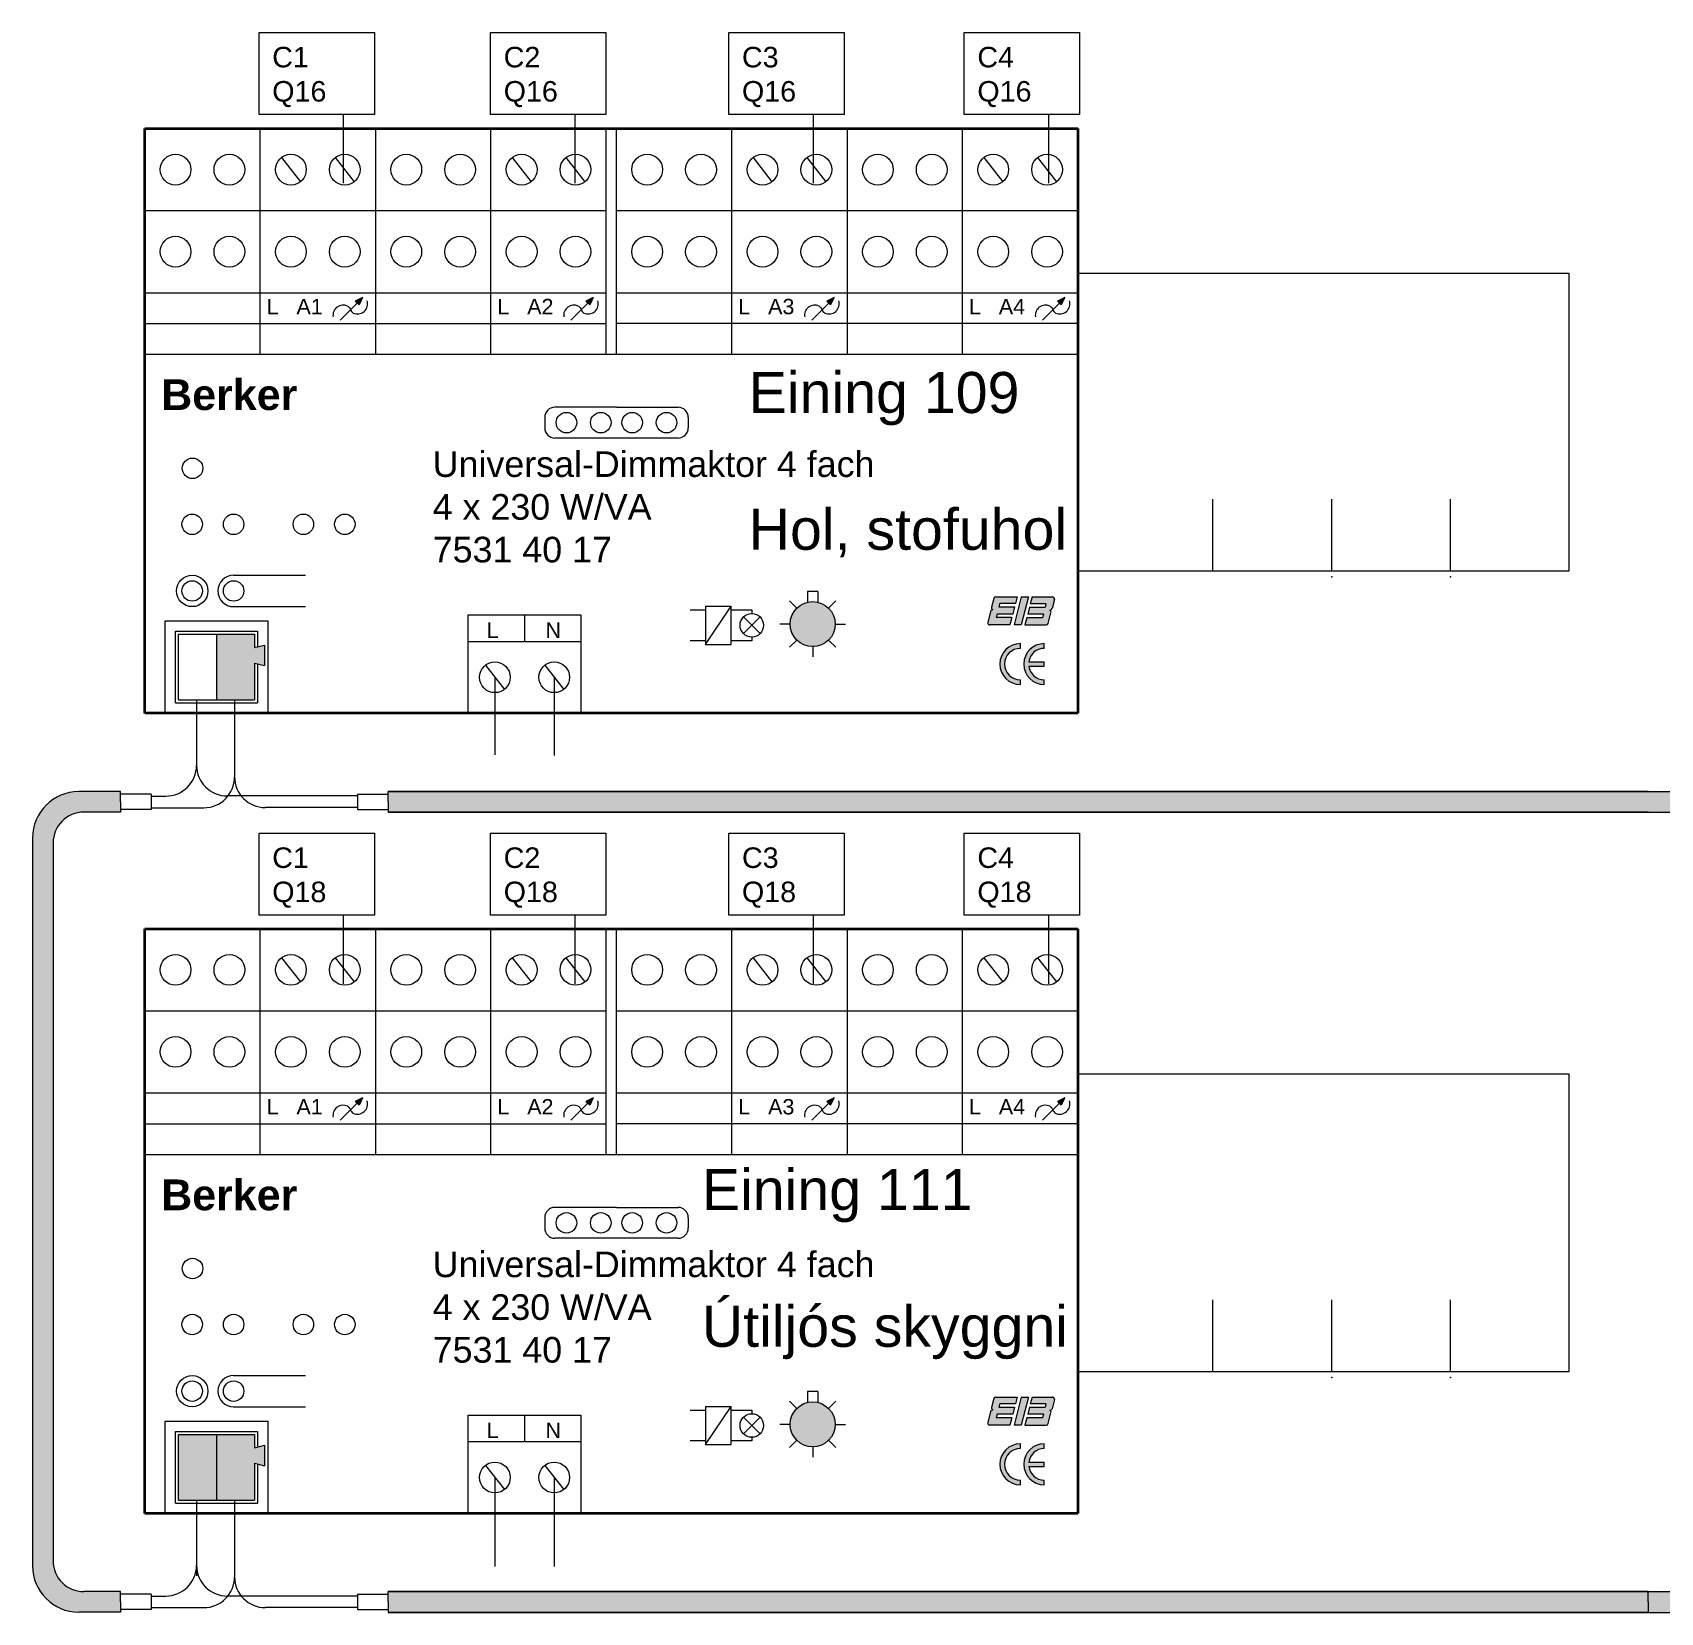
# Model space of a CAD drawing. Header units: millimetres. Extents: x -242231 to 419123, y -2399 to 525285.
# Drawn here: x -50619 to -47420, y 168889 to 171994 of the extents above; entities that cross this region are included whole.
import ezdxf

# ---------------------------------------------------------------- set-up
doc = ezdxf.new("R2010")
doc.units = ezdxf.units.MM
for name, color, linetype, lineweight in [('R-635 Töfluteikning', 7, 'Continuous', 15), ('R-635 Töfluteikning dinskinna', 32, 'Continuous', 15), ('R-635 Töfluteikning þunt', 251, 'Continuous', 20), ('R-635 Töfluteikning þykkt', 7, 'Continuous', 35), ('Texti', 3, 'Continuous', 20)]:
    doc.layers.add(name, color=color, linetype=linetype, lineweight=lineweight)
doc.styles.get("Standard").update_dxf_attribs({"font": 'arial.ttf'})

msp = doc.modelspace()

# ---------------------------------------------------------------- hatches: boundary and pattern name
at = {"layer": 'R-635 Töfluteikning'}
h = msp.add_hatch(color=256, dxfattribs=at)
h.dxf.hatch_style = 1
h.paths.add_polyline_path([(-49970.659, 171472.81), (-49985.086, 171465.732), (-49977.738, 171458.384)])
h = msp.add_hatch(color=256, dxfattribs=at)
h.dxf.hatch_style = 1
h.paths.add_polyline_path([(-49517.15, 171472.81), (-49531.576, 171465.732), (-49524.228, 171458.384)])
h = msp.add_hatch(color=256, dxfattribs=at)
h.dxf.hatch_style = 1
h.paths.add_polyline_path([(-49043.638, 171472.81), (-49058.064, 171465.732), (-49050.716, 171458.384)])
h = msp.add_hatch(color=256, dxfattribs=at)
h.dxf.hatch_style = 1
h.paths.add_polyline_path([(-48590.128, 171472.81), (-48604.555, 171465.732), (-48597.207, 171458.384)])
h = msp.add_hatch(color=256, dxfattribs=at)
h.dxf.hatch_style = 1
h.paths.add_polyline_path([(-49041.726, 170831.137, 1), (-49130.185, 170831.137, 1)])
h = msp.add_hatch(color=5, dxfattribs=at)
h.dxf.hatch_style = 1
h.paths.add_polyline_path([(-48726.05, 170884.741, 0.34332994), (-48729.958, 170881.699), (-48734.386, 170864.204, 0.40171035), (-48731.634, 170859.353, 0.38359925), (-48736.504, 170855.838), (-48741.91, 170834.48, 0.4888375), (-48738.002, 170829.459), (-48698.23, 170829.459), (-48694.57, 170843.917), (-48725.274, 170843.917), (-48723.407, 170850.993), (-48692.779, 170850.993), (-48689.247, 170864.947), (-48719.725, 170864.947), (-48718.018, 170871.417), (-48687.609, 170871.417), (-48684.237, 170884.741)])
h.paths.add_polyline_path([(-48689.884, 170829.459), (-48675.954, 170829.459), (-48661.961, 170884.741), (-48675.891, 170884.741)])
h.paths.add_polyline_path([(-48654.712, 170884.741), (-48658.131, 170871.232), (-48627.427, 170871.232), (-48629.065, 170864.762), (-48659.543, 170864.762), (-48663.225, 170850.808), (-48632.521, 170850.808), (-48634.388, 170843.732), (-48665.092, 170843.732), (-48668.705, 170829.459), (-48626.808, 170829.459, 0.34332994), (-48622.9, 170832.501), (-48617.559, 170853.601, 0.35094923), (-48619.646, 170858.187), (-48619.426, 170858.621, 0.34332994), (-48615.518, 170861.663), (-48610.947, 170879.721, 0.4888375), (-48614.855, 170884.741)])
h = msp.add_hatch(color=1, dxfattribs=at)
h.dxf.hatch_style = 1
h.paths.add_polyline_path([(-50257.705, 170682.332), (-50183.128, 170682.332), (-50183.128, 170754.604), (-50163.632, 170749.758), (-50163.632, 170790.07), (-50183.128, 170785.224), (-50183.128, 170811.331), (-50257.705, 170811.331)])
h = msp.add_hatch(color=256, dxfattribs=at)
h.dxf.hatch_style = 1
h.paths.add_polyline_path([(-48677.744, 170712.275), (-48677.744, 170721.692, -1), (-48677.744, 170783.481), (-48677.744, 170792.899, 1)])
h.paths.add_polyline_path([(-48630.77, 170783.481), (-48630.77, 170792.899, 1), (-48630.77, 170712.275), (-48630.77, 170721.692, -0.37450812), (-48661.373, 170748.354), (-48630.77, 170748.354), (-48630.77, 170756.82), (-48661.373, 170756.82, -0.37450812)])
h = msp.add_hatch(color=3, dxfattribs=at)
h.dxf.hatch_style = 1
h.paths.add_polyline_path([(-50518.637, 168929.703), (-50446.781, 168929.703), (-50446.781, 168909.547), (-50446.781, 168889.391), (-50528.715, 168889.391, -0.41421356), (-50619.417, 168980.093), (-50619.417, 170411.168, -0.41421356), (-50528.715, 170501.869), (-50446.781, 170501.869), (-50446.781, 170481.713), (-50446.781, 170461.557), (-50518.637, 170461.557, 0.41421356), (-50579.105, 170401.09), (-50579.105, 168990.171, 0.41421356)])
h = msp.add_hatch(color=3, dxfattribs=at)
h.dxf.hatch_style = 1
h.paths.add_polyline_path([(-46446.914, 170461.244), (-46446.914, 170481.4), (-46446.128, 170501.556), (-49920.218, 170501.556), (-49920.218, 170481.4), (-49920.218, 170461.244)])
h = msp.add_hatch(color=256, dxfattribs=at)
h.dxf.hatch_style = 1
h.paths.add_polyline_path([(-49970.659, 169900.081), (-49985.086, 169893.002), (-49977.738, 169885.654)])
h = msp.add_hatch(color=256, dxfattribs=at)
h.dxf.hatch_style = 1
h.paths.add_polyline_path([(-49517.15, 169900.081), (-49531.576, 169893.002), (-49524.228, 169885.654)])
h = msp.add_hatch(color=256, dxfattribs=at)
h.dxf.hatch_style = 1
h.paths.add_polyline_path([(-49043.638, 169900.081), (-49058.064, 169893.002), (-49050.716, 169885.654)])
h = msp.add_hatch(color=256, dxfattribs=at)
h.dxf.hatch_style = 1
h.paths.add_polyline_path([(-48590.128, 169900.081), (-48604.555, 169893.002), (-48597.207, 169885.654)])
h = msp.add_hatch(color=5, dxfattribs=at)
h.dxf.hatch_style = 1
h.paths.add_polyline_path([(-48726.05, 169312.012, 0.34332994), (-48729.958, 169308.97), (-48734.386, 169291.474, 0.40171035), (-48731.634, 169286.623, 0.38359925), (-48736.504, 169283.108), (-48741.91, 169261.75, 0.4888375), (-48738.002, 169256.729), (-48698.23, 169256.729), (-48694.57, 169271.188), (-48725.274, 169271.188), (-48723.407, 169278.264), (-48692.779, 169278.264), (-48689.247, 169292.218), (-48719.725, 169292.218), (-48718.018, 169298.687), (-48687.609, 169298.687), (-48684.237, 169312.012)])
h.paths.add_polyline_path([(-48689.884, 169256.729), (-48675.954, 169256.729), (-48661.961, 169312.012), (-48675.891, 169312.012)])
h.paths.add_polyline_path([(-48654.712, 169312.012), (-48658.131, 169298.502), (-48627.427, 169298.502), (-48629.065, 169292.033), (-48659.543, 169292.033), (-48663.225, 169278.079), (-48632.521, 169278.079), (-48634.388, 169271.002), (-48665.092, 169271.002), (-48668.705, 169256.729), (-48626.808, 169256.729, 0.34332994), (-48622.9, 169259.771), (-48617.559, 169280.871, 0.35094923), (-48619.646, 169285.457), (-48619.426, 169285.892, 0.34332994), (-48615.518, 169288.934), (-48610.947, 169306.991, 0.4888375), (-48614.855, 169312.012)])
h = msp.add_hatch(color=256, dxfattribs=at)
h.dxf.hatch_style = 1
h.paths.add_polyline_path([(-49041.726, 169258.407, 1), (-49130.185, 169258.407, 1)])
h = msp.add_hatch(color=3, dxfattribs=at)
h.dxf.hatch_style = 1
h.paths.add_polyline_path([(-50332.282, 169109.603), (-50257.705, 169109.603), (-50257.705, 169238.601), (-50332.282, 169238.601)])
h = msp.add_hatch(color=1, dxfattribs=at)
h.dxf.hatch_style = 1
h.paths.add_polyline_path([(-50183.128, 169181.874), (-50163.632, 169177.028), (-50163.632, 169217.34), (-50183.128, 169212.495), (-50183.128, 169238.601), (-50257.705, 169238.601), (-50257.705, 169109.603), (-50183.128, 169109.603)])
h = msp.add_hatch(color=256, dxfattribs=at)
h.dxf.hatch_style = 1
h.paths.add_polyline_path([(-48677.744, 169139.545), (-48677.744, 169148.963, -1), (-48677.744, 169210.752), (-48677.744, 169220.169, 1)])
h.paths.add_polyline_path([(-48630.77, 169210.752), (-48630.77, 169220.169, 1), (-48630.77, 169139.545), (-48630.77, 169148.963, -0.37450812), (-48661.373, 169175.624), (-48630.77, 169175.624), (-48630.77, 169184.09), (-48661.373, 169184.09, -0.37450812)])
h = msp.add_hatch(color=3, dxfattribs=at)
h.dxf.hatch_style = 1
h.paths.add_polyline_path([(-46446.914, 168888.726), (-46446.914, 168908.882), (-46446.128, 168929.038), (-49920.218, 168929.038), (-49920.218, 168908.882), (-49920.218, 168888.726)])

# ---------------------------------------------------------------- linework, layer by layer
for p, q in [((-50174.266, 171832.546), (-50174.266, 171993.794)), ((-50174.266, 171993.794), (-49947.511, 171993.794)), ((-49947.511, 171993.794), (-49947.511, 171832.546)), ((-49719.283, 171832.546), (-49719.283, 171993.794)), ((-49719.283, 171993.794), (-49492.528, 171993.794)), ((-49492.528, 171993.794), (-49492.528, 171832.546)), ((-49250.918, 171832.546), (-49250.918, 171993.794)), ((-49250.918, 171993.794), (-49024.163, 171993.794)), ((-49024.163, 171993.794), (-49024.163, 171832.546)), ((-48788.229, 171832.546), (-48788.229, 171993.794)), ((-48788.229, 171993.794), (-48561.474, 171993.794)), ((-48561.474, 171993.794), (-48561.474, 171832.546)), ((-49947.511, 171832.546), (-50174.266, 171832.546)), ((-50172.042, 171361.589), (-50172.042, 171805.021)), ((-50007.979, 171697.51), (-50007.979, 171832.546)), ((-49945.288, 171805.021), (-49945.288, 171361.589)), ((-49492.528, 171832.546), (-49719.283, 171832.546)), ((-49718.533, 171361.589), (-49718.533, 171805.021)), ((-49552.996, 171697.51), (-49552.996, 171832.546)), ((-49491.778, 171361.589), (-49491.778, 171805.021)), ((-49471.776, 171361.589), (-49471.776, 171805.021)), ((-49024.163, 171832.546), (-49250.918, 171832.546)), ((-49245.021, 171361.589), (-49245.021, 171805.021)), ((-49084.631, 171697.51), (-49084.631, 171832.546)), ((-49018.266, 171805.021), (-49018.266, 171361.589)), ((-48791.511, 171361.589), (-48791.511, 171805.021)), ((-48561.474, 171832.546), (-48788.229, 171832.546)), ((-48621.942, 171697.51), (-48621.942, 171832.546)), ((-50398.797, 171643.773), (-49491.778, 171643.773)), ((-49471.776, 171643.773), (-48564.756, 171643.773)), ((-50398.797, 171482.525), (-49491.778, 171482.525)), ((-49471.776, 171482.525), (-48564.756, 171482.525)), ((-50014.744, 171428.726), (-49981.412, 171462.058)), ((-49970.659, 171472.81), (-49985.086, 171465.732)), ((-49985.086, 171465.732), (-49977.738, 171458.384)), ((-49970.659, 171472.81), (-49977.738, 171458.384)), ((-49561.234, 171428.726), (-49527.902, 171462.058)), ((-49517.15, 171472.81), (-49531.576, 171465.732)), ((-49531.576, 171465.732), (-49524.228, 171458.384)), ((-49517.15, 171472.81), (-49524.228, 171458.384)), ((-49087.722, 171428.726), (-49054.39, 171462.058)), ((-49043.638, 171472.81), (-49058.064, 171465.732)), ((-49058.064, 171465.732), (-49050.716, 171458.384)), ((-49043.638, 171472.81), (-49050.716, 171458.384)), ((-48634.213, 171428.726), (-48600.881, 171462.058)), ((-48590.128, 171472.81), (-48604.555, 171465.732)), ((-48604.555, 171465.732), (-48597.207, 171458.384)), ((-48590.128, 171472.81), (-48597.207, 171458.384)), ((-50398.797, 171422.057), (-49491.778, 171422.057)), ((-48564.756, 171422.057), (-49471.776, 171422.057)), ((-50398.797, 171361.589), (-48564.756, 171361.589)), ((-49471.622, 171257.402), (-49592.558, 171257.402)), ((-49471.622, 171257.402), (-49350.686, 171257.402)), ((-49612.714, 171237.246), (-49612.714, 171217.09)), ((-49330.53, 171237.246), (-49330.53, 171217.09)), ((-49350.686, 171196.934), (-49592.558, 171196.934)), ((-50224.199, 170927.22), (-50083.107, 170927.22)), ((-49117.23, 170862.412), (-49131.483, 170876.665)), ((-49075.877, 170895.523), (-49096.033, 170895.523)), ((-49096.033, 170895.523), (-49096.033, 170874.203)), ((-49075.877, 170895.523), (-49075.877, 170874.203)), ((-49054.68, 170862.412), (-49040.428, 170876.665)), ((-50224.199, 170865.475), (-50083.107, 170865.475)), ((-49763.183, 170797.221), (-49763.183, 170849.463)), ((-49763.183, 170849.463), (-49541.467, 170849.463)), ((-49652.325, 170849.463), (-49652.325, 170797.221)), ((-49541.467, 170849.463), (-49541.467, 170797.221)), ((-49326.579, 170859.065), (-49296.345, 170859.065)), ((-49326.579, 170859.065), (-49296.345, 170859.065)), ((-49296.345, 170866.438), (-49296.345, 170791.224)), ((-49296.345, 170866.438), (-49245.955, 170866.438)), ((-49296.345, 170791.224), (-49245.955, 170866.438)), ((-49245.955, 170791.224), (-49245.955, 170866.438)), ((-49245.955, 170859.065), (-49205.643, 170859.065)), ((-49189.275, 170812.463), (-49222.01, 170845.198)), ((-49222.01, 170812.463), (-49189.275, 170845.198)), ((-49205.643, 170859.065), (-49205.643, 170851.978)), ((-50358.485, 170656.13), (-50358.485, 170837.533)), ((-50358.485, 170837.533), (-50156.925, 170837.533)), ((-50332.282, 170682.332), (-50332.282, 170811.331)), ((-50332.282, 170811.331), (-50183.128, 170811.331)), ((-50257.705, 170811.331), (-50257.705, 170682.332)), ((-50183.128, 170811.331), (-50183.128, 170785.224)), ((-50156.925, 170837.533), (-50156.925, 170656.13)), ((-49130.185, 170831.137), (-49150.341, 170831.137)), ((-49041.726, 170831.137), (-49021.57, 170831.137)), ((-50183.128, 170785.224), (-50163.632, 170790.07)), ((-50163.632, 170790.07), (-50163.632, 170749.758)), ((-49763.183, 170656.13), (-49763.183, 170797.221)), ((-49763.183, 170797.221), (-49541.467, 170797.221)), ((-49541.467, 170797.221), (-49541.467, 170656.13)), ((-49296.345, 170798.597), (-49326.579, 170798.597)), ((-49296.345, 170791.224), (-49245.955, 170791.224)), ((-49205.643, 170798.597), (-49245.955, 170798.597)), ((-49205.643, 170805.683), (-49205.643, 170798.597)), ((-49117.23, 170799.862), (-49131.483, 170785.61)), ((-49085.955, 170786.907), (-49085.955, 170766.751)), ((-49054.68, 170799.862), (-49040.428, 170785.61)), ((-48677.744, 170783.481), (-48677.744, 170792.899)), ((-48630.77, 170783.481), (-48630.77, 170792.899)), ((-50183.128, 170754.604), (-50183.128, 170682.332)), ((-50183.128, 170754.604), (-50163.632, 170749.758)), ((-48661.373, 170756.82), (-48630.77, 170756.82)), ((-48661.373, 170748.354), (-48630.77, 170748.354)), ((-48630.77, 170748.354), (-48630.77, 170756.82)), ((-48677.744, 170712.275), (-48677.744, 170721.692)), ((-48630.77, 170712.275), (-48630.77, 170721.692)), ((-50332.282, 170682.332), (-50183.128, 170682.332)), ((-50386.313, 170496.83), (-50446.781, 170496.83)), ((-50386.313, 170496.83), (-50386.313, 170466.596)), ((-49980.686, 170497.047), (-49980.686, 170466.813)), ((-49980.686, 170497.047), (-49920.218, 170497.047)), ((-50386.313, 170466.596), (-50446.781, 170466.596)), ((-49980.686, 170466.813), (-49920.218, 170466.813)), ((-50174.266, 170259.141), (-50174.266, 170420.389)), ((-50174.266, 170420.389), (-49947.511, 170420.389)), ((-49947.511, 170420.389), (-49947.511, 170259.141)), ((-49719.283, 170259.141), (-49719.283, 170420.389)), ((-49719.283, 170420.389), (-49492.528, 170420.389)), ((-49492.528, 170420.389), (-49492.528, 170259.141)), ((-49250.918, 170259.141), (-49250.918, 170420.389)), ((-49250.918, 170420.389), (-49024.163, 170420.389)), ((-49024.163, 170420.389), (-49024.163, 170259.141)), ((-48788.229, 170259.141), (-48788.229, 170420.389)), ((-48788.229, 170420.389), (-48561.474, 170420.389)), ((-48561.474, 170420.389), (-48561.474, 170259.141)), ((-49947.511, 170259.141), (-50174.266, 170259.141)), ((-50007.979, 170124.105), (-50007.979, 170259.141)), ((-49492.528, 170259.141), (-49719.283, 170259.141)), ((-49552.996, 170124.105), (-49552.996, 170259.141)), ((-49024.163, 170259.141), (-49250.918, 170259.141)), ((-49084.631, 170124.105), (-49084.631, 170259.141)), ((-48561.474, 170259.141), (-48788.229, 170259.141)), ((-48621.942, 170124.105), (-48621.942, 170259.141)), ((-50172.042, 169788.859), (-50172.042, 170232.291)), ((-49945.288, 170232.291), (-49945.288, 169788.859)), ((-49718.533, 169788.859), (-49718.533, 170232.291)), ((-49491.778, 169788.859), (-49491.778, 170232.291)), ((-49471.776, 169788.859), (-49471.776, 170232.291)), ((-49245.021, 169788.859), (-49245.021, 170232.291)), ((-49018.266, 170232.291), (-49018.266, 169788.859)), ((-48791.511, 169788.859), (-48791.511, 170232.291)), ((-50398.797, 170071.043), (-49491.778, 170071.043)), ((-49471.776, 170071.043), (-48564.756, 170071.043)), ((-50398.797, 169909.795), (-49491.778, 169909.795)), ((-50014.744, 169855.996), (-49981.412, 169889.328)), ((-49970.659, 169900.081), (-49985.086, 169893.002)), ((-49985.086, 169893.002), (-49977.738, 169885.654)), ((-49970.659, 169900.081), (-49977.738, 169885.654)), ((-49561.234, 169855.996), (-49527.902, 169889.328)), ((-49517.15, 169900.081), (-49531.576, 169893.002)), ((-49531.576, 169893.002), (-49524.228, 169885.654)), ((-49517.15, 169900.081), (-49524.228, 169885.654)), ((-49471.776, 169909.795), (-48564.756, 169909.795)), ((-49087.722, 169855.996), (-49054.39, 169889.328)), ((-49043.638, 169900.081), (-49058.064, 169893.002)), ((-49058.064, 169893.002), (-49050.716, 169885.654)), ((-49043.638, 169900.081), (-49050.716, 169885.654)), ((-48634.213, 169855.996), (-48600.881, 169889.328)), ((-48590.128, 169900.081), (-48604.555, 169893.002)), ((-48604.555, 169893.002), (-48597.207, 169885.654)), ((-48590.128, 169900.081), (-48597.207, 169885.654)), ((-50398.797, 169849.327), (-49491.778, 169849.327)), ((-48564.756, 169849.327), (-49471.776, 169849.327)), ((-50398.797, 169788.859), (-48564.756, 169788.859)), ((-49612.714, 169664.516), (-49612.714, 169644.36)), ((-49471.622, 169684.672), (-49592.558, 169684.672)), ((-49471.622, 169684.672), (-49350.686, 169684.672)), ((-49330.53, 169664.516), (-49330.53, 169644.36)), ((-49350.686, 169624.204), (-49592.558, 169624.204)), ((-50224.199, 169354.49), (-50083.107, 169354.49)), ((-49075.877, 169322.793), (-49096.033, 169322.793)), ((-49096.033, 169322.793), (-49096.033, 169301.474)), ((-49075.877, 169322.793), (-49075.877, 169301.474)), ((-50224.199, 169292.745), (-50083.107, 169292.745)), ((-49763.183, 169224.492), (-49763.183, 169276.734)), ((-49763.183, 169276.734), (-49541.467, 169276.734)), ((-49652.325, 169276.734), (-49652.325, 169224.492)), ((-49541.467, 169276.734), (-49541.467, 169224.492)), ((-49326.579, 169286.335), (-49296.345, 169286.335)), ((-49326.579, 169286.335), (-49296.345, 169286.335)), ((-49296.345, 169293.708), (-49296.345, 169218.494)), ((-49296.345, 169293.708), (-49245.955, 169293.708)), ((-49296.345, 169218.494), (-49245.955, 169293.708)), ((-49245.955, 169218.494), (-49245.955, 169293.708)), ((-49245.955, 169286.335), (-49205.643, 169286.335)), ((-49205.643, 169286.335), (-49205.643, 169279.248)), ((-49117.23, 169289.682), (-49131.483, 169303.935)), ((-49054.68, 169289.682), (-49040.428, 169303.935)), ((-50358.485, 169083.4), (-50358.485, 169264.804)), ((-50358.485, 169264.804), (-50156.925, 169264.804)), ((-50177.081, 169244.648), (-50177.081, 169213.997)), ((-50156.925, 169264.804), (-50156.925, 169083.4)), ((-49189.275, 169239.733), (-49222.01, 169272.469)), ((-49222.01, 169239.733), (-49189.275, 169272.469)), ((-49130.185, 169258.407), (-49150.341, 169258.407)), ((-49041.726, 169258.407), (-49021.57, 169258.407)), ((-50332.282, 169109.603), (-50332.282, 169238.601)), ((-50332.282, 169238.601), (-50183.128, 169238.601)), ((-50257.705, 169238.601), (-50257.705, 169109.603)), ((-50183.128, 169238.601), (-50183.128, 169212.495)), ((-50183.128, 169212.495), (-50163.632, 169217.34)), ((-50163.632, 169217.34), (-50163.632, 169177.028)), ((-49763.183, 169083.4), (-49763.183, 169224.492)), ((-49763.183, 169224.492), (-49541.467, 169224.492)), ((-49541.467, 169224.492), (-49541.467, 169083.4)), ((-49296.345, 169225.867), (-49326.579, 169225.867)), ((-49296.345, 169218.494), (-49245.955, 169218.494)), ((-49205.643, 169225.867), (-49245.955, 169225.867)), ((-49205.643, 169232.954), (-49205.643, 169225.867)), ((-49117.23, 169227.132), (-49131.483, 169212.88)), ((-49085.955, 169214.178), (-49085.955, 169194.022)), ((-49054.68, 169227.132), (-49040.428, 169212.88)), ((-48677.744, 169210.752), (-48677.744, 169220.169)), ((-48630.77, 169210.752), (-48630.77, 169220.169)), ((-50183.128, 169181.874), (-50183.128, 169109.603)), ((-50183.128, 169181.874), (-50163.632, 169177.028)), ((-48661.373, 169184.09), (-48630.77, 169184.09)), ((-48630.77, 169175.624), (-48630.77, 169184.09)), ((-48677.744, 169139.545), (-48677.744, 169148.963)), ((-48661.373, 169175.624), (-48630.77, 169175.624)), ((-48630.77, 169139.545), (-48630.77, 169148.963)), ((-50332.282, 169109.603), (-50183.128, 169109.603)), ((-50386.313, 168924.664), (-50446.781, 168924.664)), ((-50386.313, 168924.664), (-50386.313, 168894.43)), ((-49980.686, 168924.664), (-49980.686, 168894.43)), ((-49980.686, 168924.664), (-49920.218, 168924.664)), ((-50386.313, 168894.43), (-50446.781, 168894.43)), ((-49980.686, 168894.43), (-49920.218, 168894.43))]:
    msp.add_line(p, q, dxfattribs=at)
at = {"layer": 'R-635 Töfluteikning', "color": 5}
for p, q in [((-48729.958, 170881.699), (-48734.386, 170864.204)), ((-48726.05, 170884.741), (-48684.237, 170884.741)), ((-48675.891, 170884.741), (-48689.884, 170829.459)), ((-48684.237, 170884.741), (-48687.609, 170871.417)), ((-48661.961, 170884.741), (-48675.954, 170829.459)), ((-48675.891, 170884.741), (-48661.961, 170884.741)), ((-48654.712, 170884.741), (-48658.131, 170871.232)), ((-48654.712, 170884.741), (-48614.855, 170884.741)), ((-48610.947, 170879.721), (-48615.518, 170861.663)), ((-48736.427, 170856.141), (-48741.91, 170834.48)), ((-48731.779, 170859.399), (-48731.791, 170859.367)), ((-48723.407, 170850.993), (-48725.274, 170843.917)), ((-48694.57, 170843.917), (-48725.274, 170843.917)), ((-48692.703, 170850.993), (-48723.407, 170850.993)), ((-48718.018, 170871.417), (-48719.725, 170864.947)), ((-48719.725, 170864.947), (-48689.247, 170864.947)), ((-48687.609, 170871.417), (-48718.018, 170871.417)), ((-48694.57, 170843.917), (-48698.23, 170829.459)), ((-48689.247, 170864.947), (-48692.779, 170850.993)), ((-48665.092, 170843.732), (-48668.705, 170829.459)), ((-48634.388, 170843.732), (-48665.092, 170843.732)), ((-48659.543, 170864.762), (-48663.225, 170850.808)), ((-48632.521, 170850.808), (-48663.225, 170850.808)), ((-48659.543, 170864.762), (-48629.065, 170864.762)), ((-48627.427, 170871.232), (-48658.131, 170871.232)), ((-48632.521, 170850.808), (-48634.388, 170843.732)), ((-48627.427, 170871.232), (-48629.065, 170864.762)), ((-48622.9, 170832.501), (-48617.559, 170853.601)), ((-48619.426, 170858.621), (-48619.646, 170858.187)), ((-48698.23, 170829.459), (-48738.002, 170829.459)), ((-48675.954, 170829.459), (-48689.884, 170829.459)), ((-48668.705, 170829.459), (-48626.808, 170829.459)), ((-49594.026, 170726.675), (-49594.026, 170573.177)), ((-48729.958, 169308.97), (-48734.386, 169291.474)), ((-48726.05, 169312.012), (-48684.237, 169312.012)), ((-48675.891, 169312.012), (-48689.884, 169256.729)), ((-48684.237, 169312.012), (-48687.609, 169298.687)), ((-48661.961, 169312.012), (-48675.954, 169256.729)), ((-48675.891, 169312.012), (-48661.961, 169312.012)), ((-48654.712, 169312.012), (-48658.131, 169298.502)), ((-48654.712, 169312.012), (-48614.855, 169312.012)), ((-48610.947, 169306.991), (-48615.518, 169288.934)), ((-48736.427, 169283.412), (-48741.91, 169261.75)), ((-48731.779, 169286.669), (-48731.791, 169286.637)), ((-48723.407, 169278.264), (-48725.274, 169271.188)), ((-48692.703, 169278.264), (-48723.407, 169278.264)), ((-48718.018, 169298.687), (-48719.725, 169292.218)), ((-48719.725, 169292.218), (-48689.247, 169292.218)), ((-48687.609, 169298.687), (-48718.018, 169298.687)), ((-48689.247, 169292.218), (-48692.779, 169278.264)), ((-48659.543, 169292.033), (-48663.225, 169278.079)), ((-48632.521, 169278.079), (-48663.225, 169278.079)), ((-48659.543, 169292.033), (-48629.065, 169292.033)), ((-48627.427, 169298.502), (-48658.131, 169298.502)), ((-48632.521, 169278.079), (-48634.388, 169271.002)), ((-48627.427, 169298.502), (-48629.065, 169292.033)), ((-48622.9, 169259.771), (-48617.559, 169280.871)), ((-48619.426, 169285.892), (-48619.646, 169285.457)), ((-48698.23, 169256.729), (-48738.002, 169256.729)), ((-48694.57, 169271.188), (-48725.274, 169271.188)), ((-48694.57, 169271.188), (-48698.23, 169256.729)), ((-48675.954, 169256.729), (-48689.884, 169256.729)), ((-48665.092, 169271.002), (-48668.705, 169256.729)), ((-48668.705, 169256.729), (-48626.808, 169256.729)), ((-48634.388, 169271.002), (-48665.092, 169271.002)), ((-49594.026, 169153.946), (-49594.026, 168978.918))]:
    msp.add_line(p, q, dxfattribs=at)
at = {"layer": 'R-635 Töfluteikning', "color": 36}
for p, q in [((-49710.624, 170726.675), (-49710.624, 170574.235)), ((-49710.624, 169153.946), (-49710.624, 168978.918))]:
    msp.add_line(p, q, dxfattribs=at)
at = {"layer": 'R-635 Töfluteikning', "color": 3}
for p, q in [((-50297.125, 170682.332), (-50297.125, 170553.815)), ((-50446.781, 170501.869), (-50528.715, 170501.869)), ((-50446.781, 170481.713), (-50446.781, 170501.869)), ((-50386.313, 170493.13), (-50357.592, 170493.13)), ((-49980.686, 170493.347), (-50236.657, 170493.347)), ((-47443.54, 170502.221), (-49920.218, 170502.221)), ((-49920.218, 170481.93), (-49920.218, 170502.086)), ((-47443.54, 170502.086), (-49920.218, 170502.086)), ((-46446.128, 170501.556), (-49920.218, 170501.556)), ((-50446.781, 170461.557), (-50518.637, 170461.557)), ((-50446.781, 170481.713), (-50446.781, 170461.557)), ((-49920.218, 170481.93), (-49920.218, 170461.774)), ((-49920.218, 170461.909), (-47443.54, 170461.909)), ((-47443.54, 170461.774), (-49920.218, 170461.774)), ((-49920.218, 170461.244), (-46447.011, 170461.244)), ((-50619.417, 170411.168), (-50619.417, 168980.093)), ((-50579.105, 170401.09), (-50579.105, 168990.169)), ((-50297.125, 169109.949), (-50297.125, 168981.431)), ((-50297.125, 169109.603), (-50297.125, 168960.929)), ((-50446.781, 168929.703), (-50518.637, 168929.703)), ((-50446.781, 168909.547), (-50446.781, 168929.703)), ((-49920.218, 168909.547), (-49920.218, 168929.703)), ((-47443.54, 168929.703), (-49920.218, 168929.703)), ((-46446.128, 168929.038), (-49920.218, 168929.038)), ((-47443.54, 168909.547), (-47443.54, 168929.703)), ((-50446.781, 168889.391), (-50528.715, 168889.391)), ((-50446.781, 168909.547), (-50446.781, 168889.391)), ((-50386.313, 168920.963), (-50357.592, 168920.963)), ((-49980.686, 168920.963), (-50236.657, 168920.963)), ((-49920.218, 168909.547), (-49920.218, 168889.391)), ((-49920.218, 168889.391), (-47443.54, 168889.391)), ((-47443.54, 168909.547), (-47443.54, 168889.391)), ((-49920.218, 168888.726), (-46447.011, 168888.726))]:
    msp.add_line(p, q, dxfattribs=at)
at = {"layer": 'R-635 Töfluteikning', "color": 1}
for p, q in [((-50222.31, 170682.332), (-50222.31, 170530.981)), ((-50386.313, 170470.297), (-50282.778, 170470.297)), ((-49980.686, 170470.514), (-50161.842, 170470.514)), ((-50222.31, 169109.949), (-50222.31, 168958.598)), ((-50386.313, 168898.13), (-50282.778, 168898.13)), ((-49980.686, 168898.13), (-50161.842, 168898.13))]:
    msp.add_line(p, q, dxfattribs=at)
at = {"layer": 'R-635 Töfluteikning'}
for centre, radius in [((-50338.329, 171724.397), 30.234), ((-50232.51, 171724.397), 30.234), ((-50111.574, 171724.397), 30.234), ((-50005.756, 171724.397), 30.234), ((-49884.82, 171724.397), 30.234), ((-49779.001, 171724.397), 30.234), ((-49658.065, 171724.397), 30.234), ((-49552.246, 171724.397), 30.234), ((-49411.308, 171724.397), 30.234), ((-49305.489, 171724.397), 30.234), ((-49184.553, 171724.397), 30.234), ((-49078.734, 171724.397), 30.234), ((-48957.798, 171724.397), 30.234), ((-48851.979, 171724.397), 30.234), ((-48731.043, 171724.397), 30.234), ((-48625.224, 171724.397), 30.234), ((-50338.329, 171563.149), 30.234), ((-50232.51, 171563.149), 30.234), ((-50111.574, 171563.149), 30.234), ((-50005.756, 171563.149), 30.234), ((-49884.82, 171563.149), 30.234), ((-49779.001, 171563.149), 30.234), ((-49658.065, 171563.149), 30.234), ((-49552.246, 171563.149), 30.234), ((-49411.308, 171563.149), 30.234), ((-49305.489, 171563.149), 30.234), ((-49184.553, 171563.149), 30.234), ((-49078.734, 171563.149), 30.234), ((-48957.798, 171563.149), 30.234), ((-48851.979, 171563.149), 30.234), ((-48731.043, 171563.149), 30.234), ((-48625.224, 171563.149), 30.234), ((-49570.022, 171227.168), 20.156), ((-49502.503, 171227.168), 20.156), ((-49440.741, 171227.168), 20.156), ((-49373.222, 171227.168), 20.156), ((-50304.891, 171137.375), 20.156), ((-50305.587, 171027.273), 20.156), ((-50224.199, 171027.273), 20.156), ((-50087.07, 171027.273), 20.156), ((-50005.682, 171027.273), 20.156), ((-50305.587, 170896.347), 30.872), ((-50305.587, 170896.347), 20.156), ((-50224.199, 170896.347), 20.156), ((-49085.955, 170831.137), 44.23), ((-49205.643, 170828.831), 23.147), ((-49710.624, 170726.675), 30.234), ((-49594.026, 170726.675), 30.234), ((-50338.329, 170151.667), 30.234), ((-50232.51, 170151.667), 30.234), ((-50111.574, 170151.667), 30.234), ((-50005.756, 170151.667), 30.234), ((-49884.82, 170151.667), 30.234), ((-49779.001, 170151.667), 30.234), ((-49658.065, 170151.667), 30.234), ((-49552.246, 170151.667), 30.234), ((-49411.308, 170151.667), 30.234), ((-49305.489, 170151.667), 30.234), ((-49184.553, 170151.667), 30.234), ((-49078.734, 170151.667), 30.234), ((-48957.798, 170151.667), 30.234), ((-48851.979, 170151.667), 30.234), ((-48731.043, 170151.667), 30.234), ((-48625.224, 170151.667), 30.234), ((-50338.329, 169990.419), 30.234), ((-50232.51, 169990.419), 30.234), ((-50111.574, 169990.419), 30.234), ((-50005.756, 169990.419), 30.234), ((-49884.82, 169990.419), 30.234), ((-49779.001, 169990.419), 30.234), ((-49658.065, 169990.419), 30.234), ((-49552.246, 169990.419), 30.234), ((-49411.308, 169990.419), 30.234), ((-49305.489, 169990.419), 30.234), ((-49184.553, 169990.419), 30.234), ((-49078.734, 169990.419), 30.234), ((-48957.798, 169990.419), 30.234), ((-48851.979, 169990.419), 30.234), ((-48731.043, 169990.419), 30.234), ((-48625.224, 169990.419), 30.234), ((-49570.022, 169654.438), 20.156), ((-49502.503, 169654.438), 20.156), ((-49440.741, 169654.438), 20.156), ((-49373.222, 169654.438), 20.156), ((-50304.891, 169564.645), 20.156), ((-50305.587, 169454.544), 20.156), ((-50224.199, 169454.544), 20.156), ((-50087.07, 169454.544), 20.156), ((-50005.682, 169454.544), 20.156), ((-50305.587, 169323.618), 30.872), ((-50305.587, 169323.618), 20.156), ((-50224.199, 169323.618), 20.156), ((-49205.643, 169256.101), 23.147), ((-49085.955, 169258.407), 44.23), ((-49710.624, 169153.946), 30.234), ((-49594.026, 169153.946), 30.234)]:
    msp.add_circle(centre, radius, dxfattribs=at)
for centre, radius, start, end in [((-50008.918, 171438.226), 19.996, 64.950715, 189.185), ((-49980.94, 171460.712), 19.996, 244.950715, 17.644125), ((-49555.408, 171438.226), 19.996, 64.950715, 189.185), ((-49527.43, 171460.712), 19.996, 244.950715, 17.644125), ((-49081.896, 171438.226), 19.996, 64.950715, 189.185), ((-49053.918, 171460.712), 19.996, 244.950715, 17.644125), ((-48628.387, 171438.226), 19.996, 64.950715, 189.185), ((-48600.408, 171460.712), 19.996, 244.950715, 17.644125), ((-49592.558, 171237.246), 20.156, 90, 180), ((-49350.686, 171237.246), 20.156, 0, 90), ((-49592.558, 171217.09), 20.156, 180, 270), ((-49350.686, 171217.09), 20.156, 270, 0), ((-50224.199, 170896.347), 30.872, 90, 270), ((-48677.744, 170752.587), 40.312, 90, 270), ((-48677.744, 170752.587), 30.895, 90, 270), ((-48630.77, 170752.587), 40.312, 90, 270), ((-48630.77, 170752.587), 30.895, 90, 172.125331), ((-48630.77, 170752.587), 30.895, 187.874669, 270), ((-50008.918, 169865.497), 19.996, 64.950715, 189.185), ((-49980.94, 169887.982), 19.996, 244.950715, 17.644125), ((-49555.408, 169865.497), 19.996, 64.950715, 189.185), ((-49527.43, 169887.982), 19.996, 244.950715, 17.644125), ((-49081.896, 169865.497), 19.996, 64.950715, 189.185), ((-49053.918, 169887.982), 19.996, 244.950715, 17.644125), ((-48628.387, 169865.497), 19.996, 64.950715, 189.185), ((-48600.408, 169887.982), 19.996, 244.950715, 17.644125), ((-49592.558, 169664.516), 20.156, 90, 180), ((-49350.686, 169664.516), 20.156, 0, 90), ((-49592.558, 169644.36), 20.156, 180, 270), ((-49350.686, 169644.36), 20.156, 270, 0), ((-50224.199, 169323.618), 30.872, 90, 270), ((-48677.744, 169179.857), 40.312, 90, 270), ((-48677.744, 169179.857), 30.895, 90, 270), ((-48630.77, 169179.857), 40.312, 90, 270), ((-48630.77, 169179.857), 30.895, 90, 172.125331), ((-48630.77, 169179.857), 30.895, 187.874669, 270)]:
    msp.add_arc(centre, radius, start, end, dxfattribs=at)
at = {"layer": 'R-635 Töfluteikning', "color": 5}
for centre, radius, start, end in [((-48726.05, 170880.71), 4.031, 90, 165.795524), ((-48614.855, 170880.71), 4.031, 345.795524, 90), ((-48732.115, 170854.888), 4.49, 85.862842, 163.796896), ((-48730.478, 170863.215), 4.031, 165.795524, 251.166797), ((-48621.467, 170854.59), 4.031, 345.795524, 63.149457), ((-48619.426, 170862.652), 4.031, 270, 345.795524), ((-48738.002, 170833.49), 4.031, 165.795524, 270), ((-48626.808, 170833.49), 4.031, 270, 345.795524), ((-48726.05, 169307.981), 4.031, 90, 165.795524), ((-48614.855, 169307.981), 4.031, 345.795524, 90), ((-48732.115, 169282.159), 4.49, 85.862842, 163.796896), ((-48730.478, 169290.485), 4.031, 165.795524, 251.166797), ((-48621.467, 169281.86), 4.031, 345.795524, 63.149457), ((-48619.426, 169289.923), 4.031, 270, 345.795524), ((-48738.002, 169260.761), 4.031, 165.795524, 270), ((-48626.808, 169260.761), 4.031, 270, 345.795524)]:
    msp.add_arc(centre, radius, start, end, dxfattribs=at)
at = {"layer": 'R-635 Töfluteikning', "color": 3}
for centre, radius, start, end in [((-50357.592, 170553.598), 60.468, 270, 0), ((-50236.657, 170553.815), 60.468, 180, 270), ((-50528.715, 170411.168), 90.702, 90, 180), ((-50518.637, 170401.09), 60.468, 90, 180), ((-50518.637, 168990.171), 60.468, 180, 270), ((-50528.715, 168980.093), 90.702, 180, 270), ((-50357.592, 168981.431), 60.468, 270, 0), ((-50236.657, 168981.431), 60.468, 180, 270)]:
    msp.add_arc(centre, radius, start, end, dxfattribs=at)
at = {"layer": 'R-635 Töfluteikning', "color": 1}
for centre, start, end in [((-50282.778, 170530.765), 270, 0), ((-50161.842, 170530.981), 180, 270), ((-50282.778, 168958.598), 270, 0), ((-50161.842, 168958.598), 180, 270)]:
    msp.add_arc(centre, 60.468, start, end, dxfattribs=at)
at = {"layer": 'R-635 Töfluteikning'}
for points in [[(-50000.452, 171456.341), (-49996.228, 171452.669), (-49994.602, 171449.349), (-49992.785, 171445.669), (-49989.406, 171442.597)], [(-49546.942, 171456.341), (-49542.718, 171452.669), (-49541.092, 171449.349), (-49539.275, 171445.669), (-49535.896, 171442.597)], [(-49073.43, 171456.341), (-49069.206, 171452.669), (-49067.58, 171449.349), (-49065.763, 171445.669), (-49062.384, 171442.597)], [(-48619.921, 171456.341), (-48615.697, 171452.669), (-48614.07, 171449.349), (-48612.253, 171445.669), (-48608.875, 171442.597)], [(-50000.452, 169883.612), (-49996.228, 169879.94), (-49994.602, 169876.619), (-49992.785, 169872.939), (-49989.406, 169869.867)], [(-49546.942, 169883.612), (-49542.718, 169879.94), (-49541.092, 169876.619), (-49539.275, 169872.939), (-49535.896, 169869.867)], [(-49073.43, 169883.612), (-49069.206, 169879.94), (-49067.58, 169876.619), (-49065.763, 169872.939), (-49062.384, 169869.867)], [(-48619.921, 169883.612), (-48615.697, 169879.94), (-48614.07, 169876.619), (-48612.253, 169872.939), (-48608.875, 169869.867)]]:
    msp.add_spline(points, degree=3, dxfattribs=at)
at = {"layer": 'R-635 Töfluteikning dinskinna'}
for p, q in [((-47598.795, 171520.201), (-48566.436, 171520.201)), ((-47598.795, 170935.677), (-47598.795, 171520.201)), ((-48299.215, 170935.677), (-48299.215, 171076.769)), ((-48065.742, 170935.677), (-48065.742, 171076.769)), ((-47832.268, 170935.677), (-47832.268, 171076.769)), ((-48566.436, 170935.677), (-47598.795, 170935.677)), ((-47598.795, 169946.566), (-48566.436, 169946.566)), ((-47598.795, 169362.042), (-47598.795, 169946.566)), ((-48299.215, 169362.042), (-48299.215, 169503.134)), ((-48065.742, 169362.042), (-48065.742, 169503.134)), ((-47832.268, 169362.042), (-47832.268, 169503.134)), ((-48566.436, 169362.042), (-47598.795, 169362.042))]:
    msp.add_line(p, q, dxfattribs=at)
for p in [(-48299.215, 170935.677), (-48065.742, 170924.102), (-47832.268, 170924.102), (-48299.215, 169362.042), (-48065.742, 169350.467), (-47832.268, 169350.467)]:
    msp.add_point(p, dxfattribs=at)
at = {"layer": 'R-635 Töfluteikning þunt'}
for p, q in [((-50130.194, 171748.217), (-50092.955, 171700.576)), ((-50024.375, 171748.217), (-49987.136, 171700.576)), ((-49676.684, 171748.217), (-49639.446, 171700.576)), ((-49570.865, 171748.217), (-49533.627, 171700.576)), ((-49203.172, 171748.217), (-49165.934, 171700.576)), ((-49097.353, 171748.217), (-49060.115, 171700.576)), ((-48749.662, 171748.217), (-48712.424, 171700.576)), ((-48643.843, 171748.217), (-48606.605, 171700.576)), ((-50338.329, 170676.286), (-50338.329, 170817.377)), ((-50338.329, 170817.377), (-50177.081, 170817.377)), ((-50177.081, 170817.377), (-50177.081, 170786.727)), ((-50177.081, 170753.101), (-50177.081, 170676.286)), ((-49729.244, 170750.496), (-49692.005, 170702.855)), ((-49612.645, 170750.496), (-49575.407, 170702.855)), ((-50338.329, 170676.286), (-50177.081, 170676.286)), ((-50130.194, 170175.488), (-50092.955, 170127.846)), ((-50024.375, 170175.488), (-49987.136, 170127.846)), ((-49676.684, 170175.488), (-49639.446, 170127.846)), ((-49570.865, 170175.488), (-49533.627, 170127.846)), ((-49203.172, 170175.488), (-49165.934, 170127.846)), ((-49097.353, 170175.488), (-49060.115, 170127.846)), ((-48749.662, 170175.488), (-48712.424, 170127.846)), ((-48643.843, 170175.488), (-48606.605, 170127.846)), ((-50338.329, 169103.556), (-50338.329, 169244.648)), ((-50338.329, 169244.648), (-50177.081, 169244.648)), ((-50177.081, 169180.371), (-50177.081, 169103.556)), ((-49729.244, 169177.766), (-49692.005, 169130.125)), ((-49612.645, 169177.766), (-49575.407, 169130.125)), ((-50338.329, 169103.556), (-50177.081, 169103.556))]:
    msp.add_line(p, q, dxfattribs=at)
at = {"layer": 'R-635 Töfluteikning þykkt'}
for p, q in [((-50398.797, 171805.021), (-48564.756, 171805.021)), ((-50398.797, 170656.13), (-50398.797, 171805.021)), ((-48564.756, 171805.021), (-48564.756, 170656.13)), ((-48564.756, 170656.13), (-50398.797, 170656.13)), ((-50398.797, 170232.291), (-48564.756, 170232.291)), ((-50398.797, 169083.4), (-50398.797, 170232.291)), ((-48564.756, 170232.291), (-48564.756, 169083.4)), ((-48564.756, 169083.4), (-50398.797, 169083.4))]:
    msp.add_line(p, q, dxfattribs=at)

# ---------------------------------------------------------------- texts
at = {"layer": 'R-635 Töfluteikning', "char_height": 40.312, "attachment_point": 1}
for s, insert in [('C1\\PQ16', (-50148.291, 171965.674)), ('C2\\PQ16', (-49693.309, 171965.674)), ('C3\\PQ16', (-49224.943, 171965.674)), ('C4\\PQ16', (-48762.254, 171965.674)), ('C1\\PQ18', (-50148.291, 170392.269)), ('C2\\PQ18', (-49693.309, 170392.269)), ('C3\\PQ18', (-49224.943, 170392.269)), ('C4\\PQ18', (-48762.254, 170392.269))]:
    msp.add_mtext_dynamic_manual_height_columns(s, width=12794.52212, gutter_width=169.969, heights=[0], dxfattribs=dict(at, insert=insert))
at = {"layer": 'Texti', "attachment_point": 1}
for s, insert, char_height in [('L   A1', (-50159.312, 171470.426), 30.234), ('L   A2', (-49705.802, 171470.426), 30.234), ('L   A3', (-49232.29, 171470.426), 30.234), ('L   A4', (-48778.781, 171470.426), 30.234), ('Eining 109\\P\\PHol, stofuhol', (-49211.806, 171326.671), 80.62387), ('{\\fArial|b1|i0|c0|p34;Berker}', (-50366.638, 171312.392), 60.46795), ('Universal-Dimmaktor 4 fach\\P4 x 230 W/VA\\P7531 40 17', (-49832.848, 171170.806), 50.38996), ('L', (-49726.809, 170834.356), 30.234), ('N', (-49611.182, 170834.356), 30.234), ('L   A1', (-50159.312, 169897.696), 30.234), ('L   A2', (-49705.802, 169897.696), 30.234), ('L   A3', (-49232.29, 169897.696), 30.234), ('L   A4', (-48778.781, 169897.696), 30.234), ('Eining 111\\P\\PÚtiljós skyggni', (-49303.894, 169760.169), 80.62387), ('{\\fArial|b1|i0|c0|p34;Berker}', (-50366.638, 169739.662), 60.46795), ('Universal-Dimmaktor 4 fach\\P4 x 230 W/VA\\P7531 40 17', (-49832.848, 169598.076), 50.38996), ('L', (-49726.809, 169261.626), 30.234), ('N', (-49611.182, 169261.626), 30.234)]:
    msp.add_mtext_dynamic_manual_height_columns(s, width=12794.52212, gutter_width=169.969, heights=[0], dxfattribs=dict(at, insert=insert, char_height=char_height))

doc.saveas('drawing.dxf')
